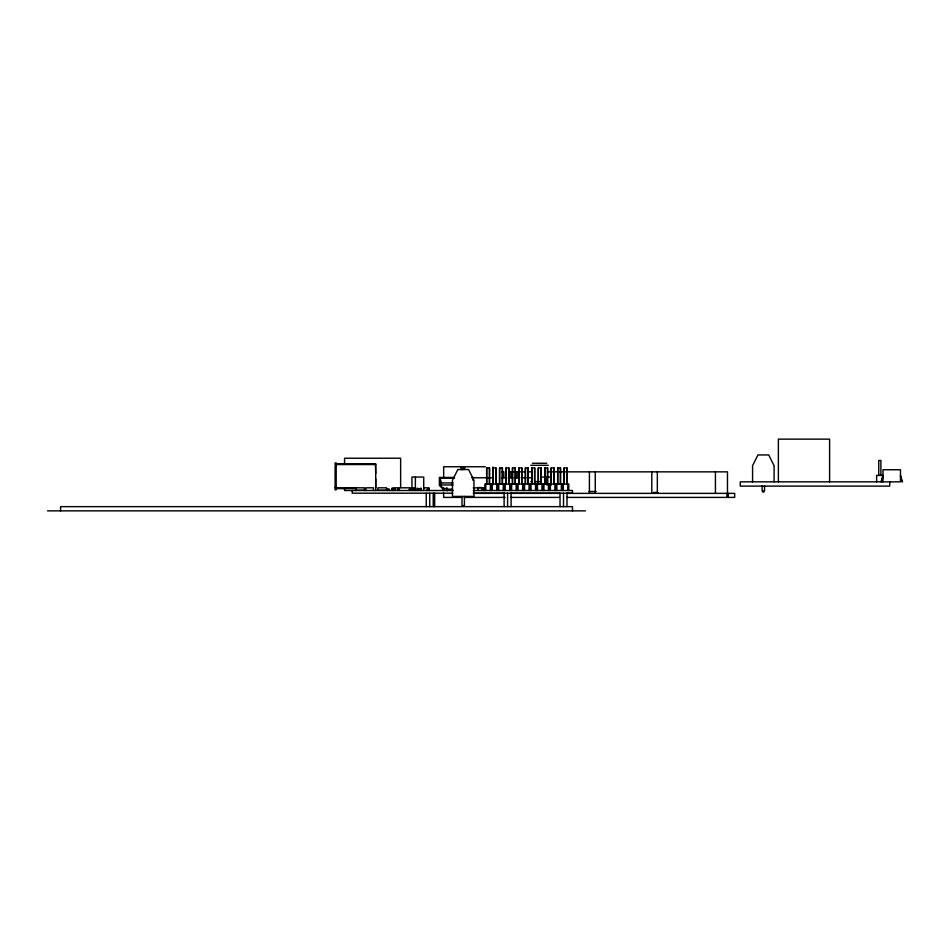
<?xml version="1.0" encoding="UTF-8"?>
<svg xmlns="http://www.w3.org/2000/svg" width="950" height="950" viewBox="0 0 950 950"><rect width="100%" height="100%" fill="white"/><g stroke="black" fill="none" stroke-linecap="round" stroke-linejoin="round"><path stroke-width="1.43" d="M454.611 478.111L440.052 478.111L440.052 485.129L444.089 489.167M489.452 484.049L489.488 467.911L486.673 467.911L486.673 484.049L486.673 467.911M495.936 467.911L495.9 484.049L495.936 467.911L493.133 467.911L493.133 484.049L493.133 467.911M502.36 484.049L502.396 467.911L499.581 467.911L499.581 484.049L499.581 467.911M508.844 467.911L508.82 484.049L508.844 467.911L506.041 467.911L506.041 484.049L506.041 467.911M515.268 484.049L515.304 467.911L512.501 467.911L512.501 484.049L512.501 467.911M521.764 467.911L521.728 484.049L521.764 467.911L518.949 467.911L518.949 484.049L518.949 467.911M528.188 484.049L528.212 467.911L525.409 467.911L525.409 484.049L525.409 467.911M534.672 467.911L534.636 484.049L534.672 467.911L531.857 467.911L531.857 484.049L531.857 467.911M541.12 467.911L541.096 484.049L541.12 467.911L538.317 467.911L538.317 484.049L538.317 467.911M547.58 467.911L547.544 484.049L547.58 467.911L544.778 467.911L544.778 484.049L544.778 467.911M554.04 467.911L554.004 484.049L554.04 467.911L551.226 467.911L551.166 485.129M560.488 467.911L560.464 484.049L560.488 467.911L557.686 467.911L557.686 484.049L557.686 467.911M566.948 467.911L566.913 484.049L566.948 467.911L564.134 467.911L564.134 484.049L564.134 467.911M883.001 475.914L881.659 481.697L880.982 481.697L883.001 475.38L876.624 475.439L876.624 481.84M532.368 463.267L546.725 463.267M336.181 463.742L375.713 463.742L375.713 490.509M375.713 464.55L335.101 464.55L335.101 462.935L336.181 462.935L336.181 489.832L335.101 489.832L335.101 487.279M530.801 465.298L548.304 465.298M336.181 465.892L335.101 465.892L335.101 486.471L336.181 486.471M485.343 466.747L443.662 466.747L443.662 478.432M501.671 471.853L503.832 471.853L503.832 477.731M508.82 471.853L525.492 471.853M528.414 471.853L531.347 471.853M547.426 471.853L727.474 471.853L727.474 493.371M375.713 473.492L375.452 464.55M540.645 477.054L551.166 477.054M453.886 477.434L439.387 477.434L439.387 485.402L442.926 488.953M471.699 477.779L492.884 477.779M501.778 477.779L506.089 477.779M508.191 477.779L512.644 477.779M514.223 477.779L518.759 477.779M521.122 477.779L526.086 477.779M528.283 477.779L531.679 477.779M375.713 478.871L375.713 487.813M530.801 481.638L531.964 481.638M535.171 481.638L539.553 481.638M440.052 478.111L441.406 482.921L453.126 482.921M534.209 483.562L539.553 483.562M453.126 484.939L441.406 484.939L441.406 482.921M335.101 487.813L364.456 487.813L364.456 490.509M423.724 487.813L429.103 487.813L429.103 490.509M473.266 487.813L484.844 487.813M336.181 488.621L355.941 488.621M417.798 488.704L420.375 488.704M443.721 488.549L446.524 488.549M446.904 489.167L452.544 489.167M387.529 489.428L389.144 489.428M393.716 489.428L395.331 489.428M397.516 489.428L399.131 489.428M409.355 489.428L410.97 489.428M412.811 489.428L414.426 489.428M427.31 489.428L428.925 489.428M446.69 489.832L452.461 489.832M355.846 490.236L364.456 490.236M377.898 490.236L386.519 490.236M453.174 490.509L344.553 490.509L344.553 487.576M473.266 490.509L572.47 490.509L572.47 493.192L473.409 493.192M589.012 491.494L596.256 491.494M762.755 492.064L763.919 492.064M658.018 492.433L653.849 492.433L653.849 493.371M452.711 493.192L352.177 493.192L352.177 490.509M473.397 493.371L504.545 493.371M510.471 493.371L559.408 493.371M566.829 493.371L734.682 493.371L734.682 497.408L566.758 497.408M461.641 497.408L443.662 497.408L443.662 493.026M464.503 497.408L505.103 497.408M510.447 497.408L559.408 497.408M47.5 510.863L585.533 510.863M900.481 475.522L902.5 481.84L901.823 481.84L900.481 476.057M551.226 467.911L551.261 484.049M889.722 481.84L889.722 486.115L740.276 486.115L740.276 481.84L900.481 481.84L900.481 469.739L883.001 469.739L883.001 481.84M880.899 475.439L880.899 460.489L878.762 460.489L878.762 475.439M829.611 481.84L829.611 439.137L778.371 439.137L778.371 481.84M774.096 481.84L774.096 465.702L768.716 454.943L757.957 454.943L752.578 465.702L752.578 481.84M764.548 485.759L764.548 490.984L762.126 490.984L762.126 485.759M728.282 493.371L728.282 497.408M726.976 493.371L726.976 497.408M715.433 471.853L715.433 493.371M657.341 471.853L657.341 493.371M651.807 471.853L651.807 493.371M595.27 471.853L595.27 493.371M589.416 471.853L589.416 493.371M572.47 510.863L572.47 506.647L60.562 506.647L60.562 510.863M568.765 490.509L568.765 484.049L484.856 484.049L484.856 490.509M567.803 484.049L567.803 490.509M567.008 493.192L567.008 506.647M563.516 493.192L563.516 506.647M563.279 484.049L563.279 490.509M562.317 484.049L562.317 490.509M561.343 484.049L561.343 490.509M560.025 493.192L560.025 506.647M556.831 484.049L556.831 490.509M555.857 484.049L555.857 490.509M554.895 484.049L554.895 490.509M550.371 484.049L550.371 490.509M549.409 484.049L549.409 490.509M548.435 484.049L548.435 490.509M546.962 477.054L546.962 485.129M543.923 484.049L543.923 490.509M542.949 484.049L542.949 490.509M541.987 484.049L541.987 490.509M537.462 484.049L537.462 490.509M536.489 484.049L536.489 490.509M535.527 484.049L535.527 490.509M531.003 484.049L531.003 490.509M530.041 484.049L530.041 490.509M529.067 484.049L529.067 490.509M528.212 467.911L528.212 484.049M524.554 484.049L524.554 490.509M523.581 484.049L523.581 490.509M522.619 484.049L522.619 490.509M518.094 484.049L518.094 490.509M517.809 471.853L517.809 477.731M517.133 484.049L517.133 490.509M516.159 484.049L516.159 490.509M515.304 467.911L515.304 484.049M511.646 484.049L511.646 490.509M511.088 493.192L511.088 506.647M510.863 471.853L510.863 477.731M510.673 484.049L510.673 490.509M509.699 484.049L509.699 490.509M507.597 493.192L507.597 506.647M505.186 484.049L505.186 490.509M504.213 484.049L504.213 490.509M504.106 493.192L504.106 506.647M503.251 484.049L503.251 490.509M502.396 467.911L502.396 484.049M498.726 484.049L498.726 490.509M497.764 484.049L497.764 490.509M496.791 484.049L496.791 490.509M492.884 467.02L492.884 484.868M492.278 484.049L492.278 490.509M491.304 484.049L491.304 490.509M490.343 484.049L490.343 490.509M489.488 467.911L489.488 484.049M485.818 484.049L485.818 490.509M483.491 487.813L483.491 490.509M481.781 490.509L481.781 487.552L478.004 487.552L478.004 490.509M472.732 477.434L472.732 480.094M464.633 466.747L464.633 469.502M464.419 496.423L464.419 505.566L461.997 505.566L461.997 496.423M463.018 466.747L463.018 469.704M461.142 466.747L461.142 469.751M447.557 489.167L447.557 490.509M447.296 490.509L447.296 488.062L446.524 488.062L446.524 490.509M447.141 489.167L447.141 490.509M443.721 490.509L443.721 488.062L442.89 488.062L442.89 490.509M434.649 493.192L434.649 506.647M433.236 493.192L433.236 506.647M429.733 493.192L429.733 506.647M428.925 490.509L428.925 489.167L427.31 489.167L427.31 490.509M426.241 493.192L426.241 506.647M423.724 490.509L423.724 477.054L411.944 477.054L411.944 487.813M421.159 490.509L421.159 488.253L420.375 488.253L420.375 490.509M417.798 490.509L417.798 488.253L417.086 488.253L417.086 490.509M415.387 477.054L415.387 490.509L415.34 487.813L393.288 487.813L393.288 490.509M414.426 490.509L414.426 489.167L412.811 489.167L412.811 490.509M410.97 490.509L410.97 489.167L409.355 489.167L409.355 490.509M400.639 487.576L400.639 458.233L344.553 458.233L344.553 464.099M399.131 490.509L399.131 489.167L397.516 489.167L397.516 490.509M395.331 490.509L395.331 489.167L393.716 489.167L393.716 490.509M392.504 490.509L392.504 488.253L391.804 488.253L391.804 490.509M389.144 490.509L389.144 489.167L387.529 489.167L387.529 490.509M386.508 490.509L386.519 487.813L377.91 487.813L377.898 490.509M373.409 490.509L373.409 487.813L365.881 487.813L365.881 490.509M355.941 487.813L355.846 490.509M457.829 469.526L452.449 480.284L452.449 496.423L473.967 496.423L473.967 480.284L468.588 469.526L457.829 469.526M516.123 477.731L516.111 471.853L516.064 477.731"/></g></svg>
